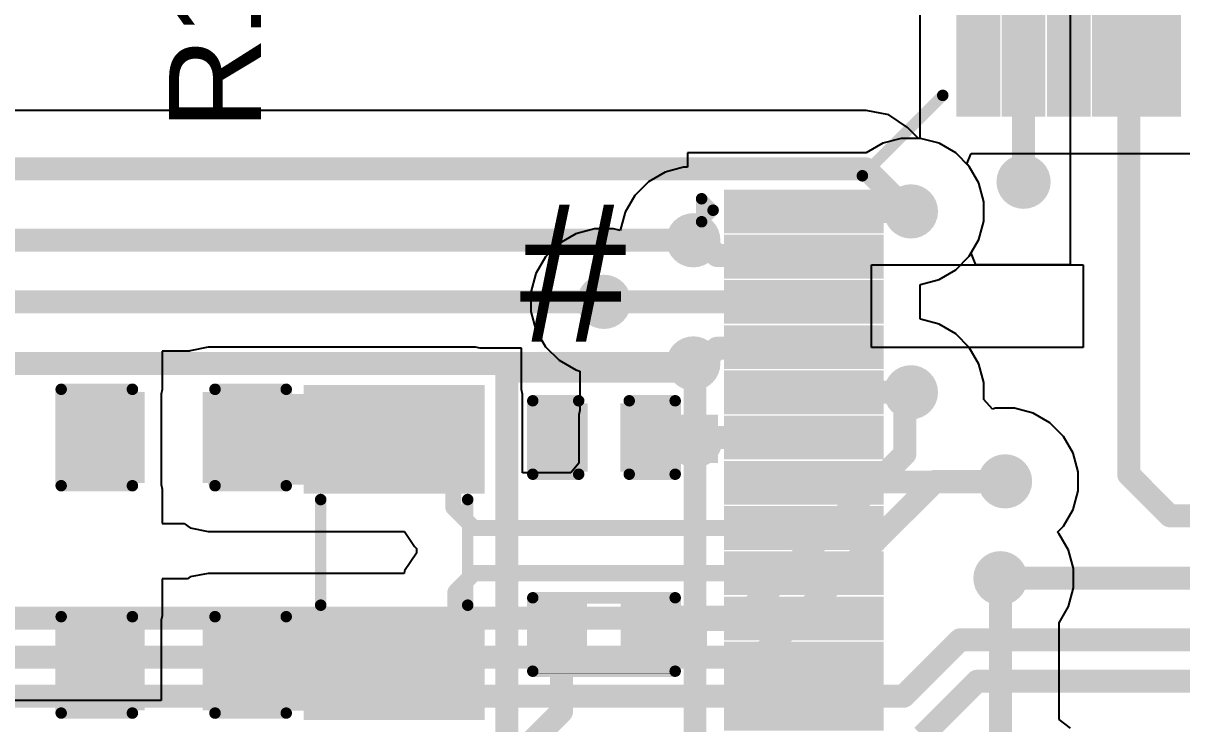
# Model space of a CAD drawing. Header units: millimetres. Extents: x -3 to 5437, y -3 to 5435.
# Drawn here: x 85.41 to 98.22, y 71.56 to 79.31 of the extents above; entities that cross this region are included whole.
import ezdxf

# ---------------------------------------------------------------- set-up
doc = ezdxf.new("R2010")
doc.units = ezdxf.units.MM
for name, color, linetype in [('BottomLayer', 5, 'Continuous'), ('TopLayer', 1, 'Continuous'), ('TopOverlay', 2, 'Continuous'), ('TopPaste', 8, 'Continuous'), ('TopSolder', 216, 'Continuous'), ('ViaHoleLayer', 16, 'Continuous')]:
    doc.layers.add(name, color=color, linetype=linetype)
doc.styles.add('Arial', font='', dxfattribs={"height": 0.2})
doc.styles.get('Arial').set_extended_font_data('Arial')

# ---------------------------------------------------------------- blocks, each defined once
blk = doc.blocks.new('C___0402_37')
at = {"layer": 'TopLayer'}
for points in [[(-0.699, -0.318), (-0.699, 0.318), (-0.241, 0.318), (-0.241, -0.318)], [(0.241, -0.318), (0.241, 0.318), (0.699, 0.318), (0.699, -0.318)]]:
    blk.add_hatch(color=1, dxfattribs=at).paths.add_polyline_path(points)
at = {"layer": 'TopPaste'}
for points in [[(-0.699, -0.318), (-0.699, 0.318), (-0.241, 0.318), (-0.241, -0.318)], [(0.241, -0.318), (0.241, 0.318), (0.699, 0.318), (0.699, -0.318)]]:
    blk.add_hatch(color=8, dxfattribs=at).paths.add_polyline_path(points)
at = {"layer": 'TopSolder'}
for points in [[(-0.758, -0.377), (-0.758, 0.377), (-0.181, 0.377), (-0.181, -0.377)], [(0.181, -0.377), (0.181, 0.377), (0.758, 0.377), (0.758, -0.377)]]:
    blk.add_hatch(color=216, dxfattribs=at).paths.add_polyline_path(points)
at = {"layer": 'TopOverlay', "const_width": 0.127}
for points in [[(-0.787, 0.406), (-0.787, -0.406)], [(-0.279, 0.406), (-0.787, 0.406)], [(0.787, 0.406), (0.279, 0.406)], [(0.787, 0.406), (0.787, -0.406)], [(-0.279, -0.406), (-0.787, -0.406)], [(0.787, -0.406), (0.279, -0.406)]]:
    blk.add_lwpolyline(points, dxfattribs=at)
at = {"layer": 'TopOverlay', "const_width": 0.0635}
for points in [[(-0.819, 0.406, 1), (-0.756, 0.406, 1)], [(-0.819, 0.406, 1), (-0.756, 0.406, 1)], [(-0.311, 0.406, 1), (-0.248, 0.406, 1)], [(0.248, 0.406, 1), (0.311, 0.406, 1)], [(0.756, 0.406, 1), (0.819, 0.406, 1)], [(0.756, 0.406, 1), (0.819, 0.406, 1)], [(-0.819, -0.406, 1), (-0.756, -0.406, 1)], [(-0.819, -0.406, 1), (-0.756, -0.406, 1)], [(-0.311, -0.406, 1), (-0.248, -0.406, 1)], [(0.248, -0.406, 1), (0.311, -0.406, 1)], [(0.756, -0.406, 1), (0.819, -0.406, 1)], [(0.756, -0.406, 1), (0.819, -0.406, 1)]]:
    blk.add_lwpolyline(points, format="xyb", close=True, dxfattribs=at)
blk = doc.blocks.new('LQFP_144_20_20__157')
at = {"layer": 'TopLayer'}
for points in [[(-8.89, 9.9), (-8.89, 11.46), (-8.61, 11.46), (-8.61, 9.9)], [(-8.39, 9.9), (-8.39, 11.46), (-8.11, 11.46), (-8.11, 9.9)], [(-7.89, 9.9), (-7.89, 11.46), (-7.61, 11.46), (-7.61, 9.9)], [(-7.39, 9.9), (-7.39, 11.46), (-7.11, 11.46), (-7.11, 9.9)], [(-6.89, 9.9), (-6.89, 11.46), (-6.61, 11.46), (-6.61, 9.9)], [(-11.46, 8.89), (-9.9, 8.89), (-9.9, 8.61), (-11.46, 8.61)], [(-11.46, 8.39), (-9.9, 8.39), (-9.9, 8.11), (-11.46, 8.11)], [(-11.46, 7.89), (-9.9, 7.89), (-9.9, 7.61), (-11.46, 7.61)], [(-11.46, 7.39), (-9.9, 7.39), (-9.9, 7.11), (-11.46, 7.11)], [(-11.46, 6.89), (-9.9, 6.89), (-9.9, 6.61), (-11.46, 6.61)], [(-11.46, 6.39), (-9.9, 6.39), (-9.9, 6.11), (-11.46, 6.11)], [(-11.46, 5.89), (-9.9, 5.89), (-9.9, 5.61), (-11.46, 5.61)], [(-11.46, 5.39), (-9.9, 5.39), (-9.9, 5.11), (-11.46, 5.11)], [(-11.46, 4.89), (-9.9, 4.89), (-9.9, 4.61), (-11.46, 4.61)], [(-11.46, 4.39), (-9.9, 4.39), (-9.9, 4.11), (-11.46, 4.11)], [(-11.46, 3.89), (-9.9, 3.89), (-9.9, 3.61), (-11.46, 3.61)], [(-11.46, 3.39), (-9.9, 3.39), (-9.9, 3.11), (-11.46, 3.11)]]:
    blk.add_hatch(color=1, dxfattribs=at).paths.add_polyline_path(points)
at = {"layer": 'TopPaste'}
for points in [[(-8.89, 9.9), (-8.89, 11.46), (-8.61, 11.46), (-8.61, 9.9)], [(-8.39, 9.9), (-8.39, 11.46), (-8.11, 11.46), (-8.11, 9.9)], [(-7.89, 9.9), (-7.89, 11.46), (-7.61, 11.46), (-7.61, 9.9)], [(-7.39, 9.9), (-7.39, 11.46), (-7.11, 11.46), (-7.11, 9.9)], [(-6.89, 9.9), (-6.89, 11.46), (-6.61, 11.46), (-6.61, 9.9)], [(-11.46, 8.89), (-9.9, 8.89), (-9.9, 8.61), (-11.46, 8.61)], [(-11.46, 8.39), (-9.9, 8.39), (-9.9, 8.11), (-11.46, 8.11)], [(-11.46, 7.89), (-9.9, 7.89), (-9.9, 7.61), (-11.46, 7.61)], [(-11.46, 7.39), (-9.9, 7.39), (-9.9, 7.11), (-11.46, 7.11)], [(-11.46, 6.89), (-9.9, 6.89), (-9.9, 6.61), (-11.46, 6.61)], [(-11.46, 6.39), (-9.9, 6.39), (-9.9, 6.11), (-11.46, 6.11)], [(-11.46, 5.89), (-9.9, 5.89), (-9.9, 5.61), (-11.46, 5.61)], [(-11.46, 5.39), (-9.9, 5.39), (-9.9, 5.11), (-11.46, 5.11)], [(-11.46, 4.89), (-9.9, 4.89), (-9.9, 4.61), (-11.46, 4.61)], [(-11.46, 4.39), (-9.9, 4.39), (-9.9, 4.11), (-11.46, 4.11)], [(-11.46, 3.89), (-9.9, 3.89), (-9.9, 3.61), (-11.46, 3.61)], [(-11.46, 3.39), (-9.9, 3.39), (-9.9, 3.11), (-11.46, 3.11)]]:
    blk.add_hatch(color=8, dxfattribs=at).paths.add_polyline_path(points)
at = {"layer": 'TopSolder'}
for points in [[(-8.992, 9.798), (-8.992, 11.562), (-8.508, 11.562), (-8.508, 9.798)], [(-8.492, 9.798), (-8.492, 11.562), (-8.008, 11.562), (-8.008, 9.798)], [(-7.992, 9.798), (-7.992, 11.562), (-7.508, 11.562), (-7.508, 9.798)], [(-7.492, 9.798), (-7.492, 11.562), (-7.008, 11.562), (-7.008, 9.798)], [(-6.992, 9.798), (-6.992, 11.562), (-6.508, 11.562), (-6.508, 9.798)], [(-11.562, 8.992), (-9.798, 8.992), (-9.798, 8.508), (-11.562, 8.508)], [(-11.562, 8.492), (-9.798, 8.492), (-9.798, 8.008), (-11.562, 8.008)], [(-11.562, 7.992), (-9.798, 7.992), (-9.798, 7.508), (-11.562, 7.508)], [(-11.562, 7.492), (-9.798, 7.492), (-9.798, 7.008), (-11.562, 7.008)], [(-11.562, 6.992), (-9.798, 6.992), (-9.798, 6.508), (-11.562, 6.508)], [(-11.562, 6.492), (-9.798, 6.492), (-9.798, 6.008), (-11.562, 6.008)], [(-11.562, 5.992), (-9.798, 5.992), (-9.798, 5.508), (-11.562, 5.508)], [(-11.562, 5.492), (-9.798, 5.492), (-9.798, 5.008), (-11.562, 5.008)], [(-11.562, 4.992), (-9.798, 4.992), (-9.798, 4.508), (-11.562, 4.508)], [(-11.562, 4.492), (-9.798, 4.492), (-9.798, 4.008), (-11.562, 4.008)], [(-11.562, 3.992), (-9.798, 3.992), (-9.798, 3.508), (-11.562, 3.508)], [(-11.562, 3.492), (-9.798, 3.492), (-9.798, 3.008), (-11.562, 3.008)]]:
    blk.add_hatch(color=216, dxfattribs=at).paths.add_polyline_path(points)
at = {"layer": 'TopOverlay', "const_width": 0.127}
for points in [[(-10.033, 9.144), (-9.144, 10.033)], [(-11.811, 8.89), (-11.684, 8.763)], [(-11.811, 8.636), (-11.811, 8.89)], [(-11.811, 8.636), (-11.684, 8.763)]]:
    blk.add_lwpolyline(points, dxfattribs=at)
at = {"layer": 'TopOverlay', "const_width": 0.0635}
for points in [[(-9.176, 10.033, 1), (-9.112, 10.033, 1)], [(-10.065, 9.144, 1), (-10.001, 9.144, 1)], [(-11.843, 8.89, 1), (-11.779, 8.89, 1)], [(-11.843, 8.89, 1), (-11.779, 8.89, 1)], [(-11.716, 8.763, 1), (-11.652, 8.763, 1)], [(-11.716, 8.763, 1), (-11.652, 8.763, 1)], [(-11.843, 8.636, 1), (-11.779, 8.636, 1)], [(-11.843, 8.636, 1), (-11.779, 8.636, 1)]]:
    blk.add_lwpolyline(points, format="xyb", close=True, dxfattribs=at)
blk = doc.blocks.new('R___0402_172')
at = {"layer": 'TopLayer'}
for points in [[(-0.699, -0.318), (-0.699, 0.318), (-0.241, 0.318), (-0.241, -0.318)], [(0.241, -0.318), (0.241, 0.318), (0.699, 0.318), (0.699, -0.318)]]:
    blk.add_hatch(color=1, dxfattribs=at).paths.add_polyline_path(points)
at = {"layer": 'TopPaste'}
for points in [[(-0.699, -0.318), (-0.699, 0.318), (-0.241, 0.318), (-0.241, -0.318)], [(0.241, -0.318), (0.241, 0.318), (0.699, 0.318), (0.699, -0.318)]]:
    blk.add_hatch(color=8, dxfattribs=at).paths.add_polyline_path(points)
at = {"layer": 'TopSolder'}
for points in [[(-0.754, -0.373), (-0.754, 0.373), (-0.186, 0.373), (-0.186, -0.373)], [(0.186, -0.373), (0.186, 0.373), (0.754, 0.373), (0.754, -0.373)]]:
    blk.add_hatch(color=216, dxfattribs=at).paths.add_polyline_path(points)
at = {"layer": 'TopOverlay'}
for points, const_width in [([(-0.787, 0.406), (0.787, 0.406)], 0.127), ([(-0.787, -0.406), (-0.787, 0.406)], 0.127), ([(0.787, -0.406), (0.787, 0.406)], 0.127), ([(-0.787, -0.406), (0.787, -0.406)], 0.127), ([(-0.813, -0.432), (0.813, -0.432)], 0.00323)]:
    blk.add_lwpolyline(points, dxfattribs=dict(at, const_width=const_width))
for points, const_width in [([(-0.819, 0.406, 1), (-0.756, 0.406, 1)], 0.0635), ([(-0.819, 0.406, 1), (-0.756, 0.406, 1)], 0.0635), ([(0.756, 0.406, 1), (0.819, 0.406, 1)], 0.0635), ([(0.756, 0.406, 1), (0.819, 0.406, 1)], 0.0635), ([(-0.819, -0.406, 1), (-0.756, -0.406, 1)], 0.0635), ([(-0.819, -0.406, 1), (-0.756, -0.406, 1)], 0.0635), ([(0.756, -0.406, 1), (0.819, -0.406, 1)], 0.0635), ([(0.756, -0.406, 1), (0.819, -0.406, 1)], 0.0635), ([(-0.814, -0.432, 1), (-0.812, -0.432, 1)], 0.00161), ([(0.812, -0.432, 1), (0.814, -0.432, 1)], 0.00161)]:
    blk.add_lwpolyline(points, format="xyb", close=True, dxfattribs=dict(at, const_width=const_width))
blk = doc.blocks.new('X321532768KGD2SI_282')
at = {"layer": 'TopLayer'}
for points in [[(-1.75, 0.9), (-0.75, 0.9), (-0.75, -0.9), (-1.75, -0.9)], [(0.75, 0.9), (1.75, 0.9), (1.75, -0.9), (0.75, -0.9)]]:
    blk.add_hatch(color=1, dxfattribs=at).paths.add_polyline_path(points)
at = {"layer": 'TopPaste'}
for points in [[(-1.75, 0.9), (-0.75, 0.9), (-0.75, -0.9), (-1.75, -0.9)], [(0.75, 0.9), (1.75, 0.9), (1.75, -0.9), (0.75, -0.9)]]:
    blk.add_hatch(color=8, dxfattribs=at).paths.add_polyline_path(points)
at = {"layer": 'TopSolder'}
for points in [[(-1.852, 1.002), (-0.648, 1.002), (-0.648, -1.002), (-1.852, -1.002)], [(0.648, 1.002), (1.852, 1.002), (1.852, -1.002), (0.648, -1.002)]]:
    blk.add_hatch(color=216, dxfattribs=at).paths.add_polyline_path(points)
at = {"layer": 'TopOverlay', "const_width": 0.127}
for points in [[(0.584, 0.813), (-0.584, 0.813)], [(0.584, -0.813), (-0.584, -0.813)]]:
    blk.add_lwpolyline(points, dxfattribs=at)
at = {"layer": 'TopOverlay', "const_width": 0.0635}
for points in [[(-0.616, 0.813, 1), (-0.552, 0.813, 1)], [(0.552, 0.813, 1), (0.616, 0.813, 1)], [(-0.616, -0.813, 1), (-0.552, -0.813, 1)], [(0.552, -0.813, 1), (0.616, -0.813, 1)]]:
    blk.add_lwpolyline(points, format="xyb", close=True, dxfattribs=at)
blk = doc.blocks.new('C__0603_349')
at = {"layer": 'TopLayer'}
for points in [[(-0.381, 0.445), (-0.381, -0.445), (-1.143, -0.445), (-1.143, 0.445)], [(1.143, 0.445), (1.143, -0.445), (0.381, -0.445), (0.381, 0.445)]]:
    blk.add_hatch(color=1, dxfattribs=at).paths.add_polyline_path(points)
at = {"layer": 'TopPaste'}
for points in [[(-0.381, 0.445), (-0.381, -0.445), (-1.143, -0.445), (-1.143, 0.445)], [(1.143, 0.445), (1.143, -0.445), (0.381, -0.445), (0.381, 0.445)]]:
    blk.add_hatch(color=8, dxfattribs=at).paths.add_polyline_path(points)
at = {"layer": 'TopSolder'}
for points in [[(-0.321, 0.504), (-0.321, -0.504), (-1.203, -0.504), (-1.203, 0.504)], [(1.203, 0.504), (1.203, -0.504), (0.321, -0.504), (0.321, 0.504)]]:
    blk.add_hatch(color=216, dxfattribs=at).paths.add_polyline_path(points)
at = {"layer": 'TopOverlay', "const_width": 0.127}
for points in [[(-1.245, -0.533), (-1.245, 0.533)], [(-1.245, 0.533), (-0.457, 0.533)], [(0.457, 0.533), (1.245, 0.533)], [(1.245, -0.533), (1.245, 0.533)], [(-1.245, -0.533), (-0.457, -0.533)], [(0.457, -0.533), (1.245, -0.533)]]:
    blk.add_lwpolyline(points, dxfattribs=at)
at = {"layer": 'TopOverlay', "const_width": 0.0635}
for points in [[(-1.276, 0.533, 1), (-1.213, 0.533, 1)], [(-1.276, 0.533, 1), (-1.213, 0.533, 1)], [(-0.489, 0.533, 1), (-0.425, 0.533, 1)], [(0.425, 0.533, 1), (0.489, 0.533, 1)], [(1.213, 0.533, 1), (1.276, 0.533, 1)], [(1.213, 0.533, 1), (1.276, 0.533, 1)], [(-1.276, -0.533, 1), (-1.213, -0.533, 1)], [(-1.276, -0.533, 1), (-1.213, -0.533, 1)], [(-0.489, -0.533, 1), (-0.425, -0.533, 1)], [(0.425, -0.533, 1), (0.489, -0.533, 1)], [(1.213, -0.533, 1), (1.276, -0.533, 1)], [(1.213, -0.533, 1), (1.276, -0.533, 1)]]:
    blk.add_lwpolyline(points, format="xyb", close=True, dxfattribs=at)
blk = doc.blocks.new('C__0603_475')
at = {"layer": 'TopLayer'}
for points in [[(-0.381, 0.445), (-0.381, -0.445), (-1.143, -0.445), (-1.143, 0.445)], [(1.143, 0.445), (1.143, -0.445), (0.381, -0.445), (0.381, 0.445)]]:
    blk.add_hatch(color=1, dxfattribs=at).paths.add_polyline_path(points)
at = {"layer": 'TopPaste'}
for points in [[(-0.381, 0.445), (-0.381, -0.445), (-1.143, -0.445), (-1.143, 0.445)], [(1.143, 0.445), (1.143, -0.445), (0.381, -0.445), (0.381, 0.445)]]:
    blk.add_hatch(color=8, dxfattribs=at).paths.add_polyline_path(points)
at = {"layer": 'TopSolder'}
for points in [[(-0.321, 0.504), (-0.321, -0.504), (-1.203, -0.504), (-1.203, 0.504)], [(1.203, 0.504), (1.203, -0.504), (0.321, -0.504), (0.321, 0.504)]]:
    blk.add_hatch(color=216, dxfattribs=at).paths.add_polyline_path(points)
at = {"layer": 'TopOverlay', "const_width": 0.127}
for points in [[(-1.245, 0.533), (-0.457, 0.533)], [(-1.245, -0.533), (-1.245, 0.533)], [(0.457, 0.533), (1.245, 0.533)], [(1.245, -0.533), (1.245, 0.533)], [(-1.245, -0.533), (-0.457, -0.533)], [(0.457, -0.533), (1.245, -0.533)]]:
    blk.add_lwpolyline(points, dxfattribs=at)
at = {"layer": 'TopOverlay', "const_width": 0.0635}
for points in [[(-1.276, 0.533, 1), (-1.213, 0.533, 1)], [(-1.276, 0.533, 1), (-1.213, 0.533, 1)], [(-0.489, 0.533, 1), (-0.425, 0.533, 1)], [(0.425, 0.533, 1), (0.489, 0.533, 1)], [(1.213, 0.533, 1), (1.276, 0.533, 1)], [(1.213, 0.533, 1), (1.276, 0.533, 1)], [(-1.276, -0.533, 1), (-1.213, -0.533, 1)], [(-1.276, -0.533, 1), (-1.213, -0.533, 1)], [(-0.489, -0.533, 1), (-0.425, -0.533, 1)], [(0.425, -0.533, 1), (0.489, -0.533, 1)], [(1.213, -0.533, 1), (1.276, -0.533, 1)], [(1.213, -0.533, 1), (1.276, -0.533, 1)]]:
    blk.add_lwpolyline(points, format="xyb", close=True, dxfattribs=at)

msp = doc.modelspace()

# ---------------------------------------------------------------- hatches: boundary and pattern name
at = {"layer": 'BottomLayer'}
h = msp.add_hatch(color=5, dxfattribs=at)
edge = h.paths.add_edge_path()
edge.add_arc((96.471, 77.557), 0.3, 0, 360)
h = msp.add_hatch(color=5, dxfattribs=at)
edge = h.paths.add_edge_path()
edge.add_arc((95.225, 77.229), 0.3, 0, 360)
h = msp.add_hatch(color=5, dxfattribs=at)
edge = h.paths.add_edge_path()
edge.add_arc((92.818, 76.91), 0.3, 0, 360)
h = msp.add_hatch(color=5, dxfattribs=at)
edge = h.paths.add_edge_path()
edge.add_arc((91.83, 76.229), 0.3, 0, 360)
h = msp.add_hatch(color=5, dxfattribs=at)
edge = h.paths.add_edge_path()
edge.add_arc((92.818, 75.548), 0.3, 0, 360)
h = msp.add_hatch(color=5, dxfattribs=at)
edge = h.paths.add_edge_path()
edge.add_arc((95.225, 75.229), 0.3, 0, 360)
h = msp.add_hatch(color=5, dxfattribs=at)
edge = h.paths.add_edge_path()
edge.add_arc((92.838, 74.695), 0.3, 0, 360)
h = msp.add_hatch(color=5, dxfattribs=at)
edge = h.paths.add_edge_path()
edge.add_arc((96.266, 74.244), 0.3, 0, 360)
h = msp.add_hatch(color=5, dxfattribs=at)
edge = h.paths.add_edge_path()
edge.add_arc((96.215, 73.173), 0.3, 0, 360)
at = {"layer": 'TopLayer'}
h = msp.add_hatch(color=1, dxfattribs=at)
edge = h.paths.add_edge_path()
edge.add_arc((96.471, 77.557), 0.3, 0, 360)
h = msp.add_hatch(color=1, dxfattribs=at)
edge = h.paths.add_edge_path()
edge.add_arc((95.225, 77.229), 0.3, 0, 360)
h = msp.add_hatch(color=1, dxfattribs=at)
edge = h.paths.add_edge_path()
edge.add_arc((92.818, 76.91), 0.3, 0, 360)
h = msp.add_hatch(color=1, dxfattribs=at)
edge = h.paths.add_edge_path()
edge.add_arc((91.83, 76.229), 0.3, 0, 360)
h = msp.add_hatch(color=1, dxfattribs=at)
edge = h.paths.add_edge_path()
edge.add_arc((92.818, 75.548), 0.3, 0, 360)
h = msp.add_hatch(color=1, dxfattribs=at)
edge = h.paths.add_edge_path()
edge.add_arc((95.225, 75.229), 0.3, 0, 360)
for points in [[(87.452, 74.209), (90.41, 74.209), (90.41, 75.209), (87.452, 75.209)], [(92.071, 74.447), (93.091, 74.447), (93.091, 74.981), (92.071, 74.981)], [(92.071, 72.209), (92.968, 72.209), (92.968, 72.869), (92.071, 72.869)], [(92.071, 72.589), (94.821, 72.589), (94.821, 72.869), (92.071, 72.869)], [(87.452, 71.709), (90.41, 71.709), (90.41, 72.709), (87.452, 72.709)]]:
    msp.add_hatch(color=1, dxfattribs=at).paths.add_polyline_path(points)
h = msp.add_hatch(color=1, dxfattribs=at)
edge = h.paths.add_edge_path()
edge.add_arc((92.838, 74.695), 0.3, 0, 360)
h = msp.add_hatch(color=1, dxfattribs=at)
edge = h.paths.add_edge_path()
edge.add_arc((96.266, 74.244), 0.3, 0, 360)
h = msp.add_hatch(color=1, dxfattribs=at)
edge = h.paths.add_edge_path()
edge.add_arc((96.215, 73.173), 0.3, 0, 360)
at = {"layer": 'ViaHoleLayer'}
h = msp.add_hatch(color=16, dxfattribs=at)
edge = h.paths.add_edge_path()
edge.add_arc((96.471, 77.557), 0.15, 0, 360)
h = msp.add_hatch(color=16, dxfattribs=at)
edge = h.paths.add_edge_path()
edge.add_arc((95.225, 77.229), 0.15, 0, 360)
h = msp.add_hatch(color=16, dxfattribs=at)
edge = h.paths.add_edge_path()
edge.add_arc((92.818, 76.91), 0.15, 0, 360)
h = msp.add_hatch(color=16, dxfattribs=at)
edge = h.paths.add_edge_path()
edge.add_arc((91.83, 76.229), 0.15, 0, 360)
h = msp.add_hatch(color=16, dxfattribs=at)
edge = h.paths.add_edge_path()
edge.add_arc((92.818, 75.548), 0.15, 0, 360)
h = msp.add_hatch(color=16, dxfattribs=at)
edge = h.paths.add_edge_path()
edge.add_arc((95.225, 75.229), 0.15, 0, 360)
h = msp.add_hatch(color=16, dxfattribs=at)
edge = h.paths.add_edge_path()
edge.add_arc((92.838, 74.695), 0.15, 0, 360)
h = msp.add_hatch(color=16, dxfattribs=at)
edge = h.paths.add_edge_path()
edge.add_arc((96.266, 74.244), 0.15, 0, 360)
h = msp.add_hatch(color=16, dxfattribs=at)
edge = h.paths.add_edge_path()
edge.add_arc((96.215, 73.173), 0.15, 0, 360)

# ---------------------------------------------------------------- linework, layer by layer
at = {"layer": 'BottomLayer'}
for p, q in [((96.986, 88.735), (96.986, 76.64)), ((94.731, 78.346), (84.861, 78.346)), ((94.979, 78.297), (94.731, 78.346)), ((95.189, 78.156), (94.979, 78.297)), ((95.308, 78.037), (95.189, 78.156)), ((95.331, 78.037), (95.308, 78.037)), ((95.536, 77.982), (95.331, 78.037)), ((95.721, 77.876), (95.536, 77.982)), ((95.871, 77.725), (95.721, 77.876)), ((95.978, 77.541), (95.871, 77.725)), ((96.033, 77.336), (95.978, 77.541)), ((96.033, 77.123), (96.033, 77.336)), ((95.978, 76.917), (96.033, 77.123)), ((95.891, 76.767), (95.978, 76.917)), ((95.943, 76.64), (95.891, 76.767)), ((94.79, 75.726), (94.79, 76.64)), ((94.79, 76.64), (97.13, 76.64)), ((96.986, 76.64), (95.943, 76.64)), ((97.13, 76.64), (97.13, 75.726)), ((97.13, 75.726), (94.79, 75.726))]:
    msp.add_line(p, q, dxfattribs=at)
at = {"layer": 'BottomLayer', "const_width": 0.254}
for points in [[(97.634, 74.319), (97.634, 88.735)], [(84.861, 77.699), (94.731, 77.699)], [(94.731, 77.699), (95.2, 77.229)], [(95.2, 77.229), (95.225, 77.229)], [(84.683, 76.91), (92.818, 76.91)], [(84.613, 76.229), (91.83, 76.229)], [(84.579, 75.548), (92.818, 75.548)], [(95.159, 75.164), (95.225, 75.229)], [(95.159, 74.548), (95.159, 75.164)], [(93.343, 72.731), (95.159, 74.548)], [(93.547, 72.3), (95.492, 74.244)], [(95.492, 74.244), (96.266, 74.244)], [(97.634, 74.319), (98.089, 73.863)], [(98.089, 73.863), (99.035, 73.863)], [(96.215, 73.173), (107.763, 73.173)], [(15.456, 72.731), (93.343, 72.731)], [(95.144, 71.868), (95.768, 72.492)], [(95.768, 72.492), (107.35, 72.492)], [(40.09, 72.3), (93.547, 72.3)], [(95.352, 71.429), (95.957, 72.034)], [(95.957, 72.034), (107.071, 72.034)], [(40.341, 71.868), (95.144, 71.868)]]:
    msp.add_lwpolyline(points, dxfattribs=at)
at = {"layer": 'BottomLayer', "const_width": 0.127}
for points in [[(94.667, 77.699, 1), (94.794, 77.699, 1)], [(94.667, 77.699, 1), (94.794, 77.699, 1)], [(95.137, 77.229, 1), (95.264, 77.229, 1)], [(95.137, 77.229, 1), (95.264, 77.229, 1)], [(95.161, 77.229, 1), (95.288, 77.229, 1)], [(92.754, 76.91, 1), (92.881, 76.91, 1)], [(91.767, 76.229, 1), (91.894, 76.229, 1)], [(92.754, 75.548, 1), (92.881, 75.548, 1)], [(95.161, 75.229, 1), (95.288, 75.229, 1)], [(95.096, 75.164, 1), (95.223, 75.164, 1)], [(95.096, 75.164, 1), (95.223, 75.164, 1)], [(95.096, 74.548, 1), (95.223, 74.548, 1)], [(95.096, 74.548, 1), (95.223, 74.548, 1)], [(95.428, 74.244, 1), (95.555, 74.244, 1)], [(95.428, 74.244, 1), (95.555, 74.244, 1)], [(96.203, 74.244, 1), (96.329, 74.244, 1)], [(97.57, 74.319, 1), (97.697, 74.319, 1)], [(97.57, 74.319, 1), (97.697, 74.319, 1)], [(98.026, 73.863, 1), (98.153, 73.863, 1)], [(98.026, 73.863, 1), (98.153, 73.863, 1)], [(96.152, 73.173, 1), (96.279, 73.173, 1)], [(93.279, 72.731, 1), (93.406, 72.731, 1)], [(93.279, 72.731, 1), (93.406, 72.731, 1)], [(95.705, 72.492, 1), (95.832, 72.492, 1)], [(95.705, 72.492, 1), (95.832, 72.492, 1)], [(93.484, 72.3, 1), (93.611, 72.3, 1)], [(93.484, 72.3, 1), (93.611, 72.3, 1)], [(95.894, 72.034, 1), (96.021, 72.034, 1)], [(95.894, 72.034, 1), (96.021, 72.034, 1)], [(95.081, 71.868, 1), (95.208, 71.868, 1)], [(95.081, 71.868, 1), (95.208, 71.868, 1)]]:
    msp.add_lwpolyline(points, format="xyb", close=True, dxfattribs=at)
at = {"layer": 'TopLayer'}
for p, q in [((95.323, 79.869), (95.323, 78.037)), ((94.913, 77.982), (94.731, 77.877)), ((95.118, 78.037), (94.913, 77.982)), ((95.323, 78.037), (95.118, 78.037)), ((94.731, 77.877), (92.753, 77.877)), ((92.753, 77.877), (92.753, 77.718)), ((95.843, 77.754), (95.891, 77.871)), ((95.891, 77.871), (98.821, 77.871)), ((92.506, 77.663), (92.322, 77.557)), ((92.711, 77.718), (92.506, 77.663)), ((92.753, 77.718), (92.711, 77.718)), ((95.871, 77.725), (95.843, 77.754)), ((95.978, 77.541), (95.871, 77.725)), ((92.322, 77.557), (92.171, 77.406)), ((96.033, 77.336), (95.978, 77.541)), ((92.171, 77.406), (92.065, 77.222)), ((96.033, 77.123), (96.033, 77.336)), ((92.065, 77.222), (92.01, 77.018)), ((91.724, 77.037), (91.518, 76.982)), ((91.936, 77.037), (91.724, 77.037)), ((92.01, 77.018), (91.936, 77.037)), ((95.978, 76.917), (96.033, 77.123)), ((91.518, 76.982), (91.334, 76.876)), ((95.871, 76.733), (95.978, 76.917)), ((91.334, 76.876), (91.183, 76.725)), ((91.183, 76.725), (91.077, 76.541)), ((95.721, 76.583), (95.871, 76.733)), ((91.077, 76.541), (91.022, 76.336)), ((95.536, 76.476), (95.721, 76.583)), ((95.329, 76.037), (95.329, 76.421)), ((95.329, 76.421), (95.331, 76.421)), ((95.331, 76.421), (95.536, 76.476)), ((91.022, 76.336), (91.022, 76.123)), ((91.022, 76.123), (91.077, 75.917)), ((95.331, 76.037), (95.329, 76.037)), ((95.536, 75.982), (95.331, 76.037)), ((91.077, 75.917), (91.183, 75.733)), ((95.721, 75.876), (95.536, 75.982)), ((95.871, 75.725), (95.721, 75.876)), ((87.245, 75.682), (86.944, 75.682)), ((86.944, 75.682), (86.944, 75.259)), ((87.254, 75.688), (87.245, 75.682)), ((87.452, 75.727), (87.254, 75.688)), ((90.41, 75.727), (87.452, 75.727)), ((90.46, 75.717), (90.41, 75.727)), ((90.918, 75.717), (90.46, 75.717)), ((90.918, 75.259), (90.918, 75.717)), ((91.183, 75.733), (91.334, 75.583)), ((95.978, 75.541), (95.871, 75.725)), ((91.334, 75.583), (91.518, 75.476)), ((96.033, 75.336), (95.978, 75.541)), ((91.518, 75.476), (91.563, 75.464)), ((91.563, 75.464), (91.563, 75.031)), ((86.944, 75.259), (86.934, 75.209)), ((90.928, 75.209), (90.918, 75.259)), ((96.033, 75.15), (96.033, 75.336)), ((86.934, 75.209), (86.934, 74.209)), ((90.928, 74.338), (90.928, 75.209)), ((96.127, 75.043), (96.033, 75.15)), ((91.563, 75.031), (91.553, 74.981)), ((91.553, 74.981), (91.553, 74.447)), ((96.16, 75.052), (96.127, 75.043)), ((96.372, 75.052), (96.16, 75.052)), ((96.578, 74.997), (96.372, 75.052)), ((96.762, 74.891), (96.578, 74.997)), ((96.913, 74.74), (96.762, 74.891)), ((97.019, 74.556), (96.913, 74.74)), ((97.074, 74.351), (97.019, 74.556)), ((91.462, 74.338), (90.928, 74.338)), ((91.553, 74.447), (91.462, 74.338)), ((97.074, 74.138), (97.074, 74.351)), ((86.934, 74.209), (86.944, 74.159)), ((86.944, 74.159), (86.944, 73.777)), ((97.019, 73.932), (97.074, 74.138)), ((96.913, 73.748), (97.019, 73.932)), ((86.944, 73.777), (87.185, 73.777)), ((87.185, 73.777), (87.254, 73.731)), ((87.254, 73.731), (87.452, 73.691)), ((87.452, 73.691), (89.622, 73.691)), ((89.622, 73.691), (89.734, 73.524)), ((96.847, 73.683), (96.913, 73.748)), ((96.862, 73.669), (96.847, 73.683)), ((96.968, 73.484), (96.862, 73.669)), ((89.757, 73.452), (89.625, 73.255)), ((89.734, 73.524), (89.757, 73.501)), ((89.757, 73.501), (89.757, 73.452)), ((97.023, 73.279), (96.968, 73.484)), ((87.254, 73.188), (87.223, 73.167)), ((87.452, 73.227), (87.254, 73.188)), ((89.619, 73.227), (87.452, 73.227)), ((89.625, 73.255), (89.619, 73.227)), ((97.023, 73.066), (97.023, 73.279)), ((87.223, 73.167), (86.944, 73.167)), ((86.944, 73.167), (86.944, 72.759)), ((96.968, 72.861), (97.023, 73.066)), ((96.863, 72.678), (96.968, 72.861)), ((86.944, 72.759), (86.934, 72.709)), ((86.934, 72.709), (86.934, 71.822)), ((96.863, 71.612), (96.863, 72.678)), ((86.934, 71.822), (72.323, 71.822)), ((96.99, 71.515), (96.863, 71.612))]:
    msp.add_line(p, q, dxfattribs=at)
for points, const_width in [([(97.971, 79.159), (97.971, 82.653)], 0.254), ([(97.471, 79.159), (97.471, 82.436)], 0.254), ([(96.971, 79.159), (96.971, 82.242)], 0.254), ([(95.971, 79.159), (95.971, 80.363)], 0.254), ([(96.471, 77.557), (96.471, 79.159)], 0.254), ([(94.041, 77.229), (95.225, 77.229)], 0.254), ([(92.818, 76.91), (92.911, 76.91)], 0.254), ([(92.911, 76.91), (93.079, 76.742)], 0.254), ([(93.079, 76.742), (94.028, 76.742)], 0.254), ([(94.028, 76.742), (94.041, 76.729)], 0.254), ([(91.83, 76.229), (94.041, 76.229)], 0.254), ([(92.911, 75.548), (93.079, 75.716)], 0.254), ([(93.079, 75.716), (94.028, 75.716)], 0.254), ([(94.028, 75.716), (94.041, 75.729)], 0.254), ([(92.818, 75.548), (92.911, 75.548)], 0.254), ([(94.041, 75.229), (95.225, 75.229)], 0.254), ([(92.838, 74.695), (92.873, 74.729)], 0.254), ([(92.873, 74.729), (94.041, 74.729)], 0.254), ([(94.028, 74.716), (94.041, 74.729)], 0.254), ([(88.931, 74.709), (89.753, 74.709)], 0.178), ([(89.51, 74.709), (89.91, 74.709)], 0.178), ([(89.753, 74.709), (90.164, 74.298)], 0.178), ([(90.164, 73.954), (90.164, 74.298)], 0.178), ([(94.041, 74.229), (94.048, 74.237)], 0.254), ([(94.048, 74.237), (96.259, 74.237)], 0.254), ([(96.259, 74.237), (96.266, 74.244)], 0.254), ([(90.164, 73.954), (90.389, 73.729)], 0.178), ([(90.389, 73.729), (94.041, 73.729)], 0.178), ([(90.187, 73.022), (90.394, 73.229)], 0.178), ([(90.394, 73.229), (94.041, 73.229)], 0.178), ([(96.215, 71.419), (96.215, 73.173)], 0.254), ([(90.187, 72.62), (90.187, 73.022)], 0.178), ([(89.776, 72.209), (90.187, 72.62)], 0.178), ([(91.36, 71.698), (91.36, 72.551)], 0.254), ([(89.51, 72.209), (89.91, 72.209)], 0.178), ([(89.524, 72.209), (89.776, 72.209)], 0.178), ([(90.836, 71.174), (91.36, 71.698)], 0.254)]:
    msp.add_lwpolyline(points, dxfattribs=dict(at, const_width=const_width))
for points, const_width in [([(95.907, 79.159, 1), (96.034, 79.159, 1)], 0.127), ([(96.407, 79.159, 1), (96.534, 79.159, 1)], 0.127), ([(96.907, 79.159, 1), (97.034, 79.159, 1)], 0.127), ([(97.407, 79.159, 1), (97.534, 79.159, 1)], 0.127), ([(97.907, 79.159, 1), (98.034, 79.159, 1)], 0.127), ([(96.407, 77.557, 1), (96.534, 77.557, 1)], 0.127), ([(93.977, 77.229, 1), (94.104, 77.229, 1)], 0.127), ([(95.161, 77.229, 1), (95.288, 77.229, 1)], 0.127), ([(92.754, 76.91, 1), (92.881, 76.91, 1)], 0.127), ([(92.848, 76.91, 1), (92.975, 76.91, 1)], 0.127), ([(92.848, 76.91, 1), (92.975, 76.91, 1)], 0.127), ([(93.016, 76.742, 1), (93.143, 76.742, 1)], 0.127), ([(93.016, 76.742, 1), (93.143, 76.742, 1)], 0.127), ([(93.964, 76.742, 1), (94.091, 76.742, 1)], 0.127), ([(93.964, 76.742, 1), (94.091, 76.742, 1)], 0.127), ([(93.977, 76.729, 1), (94.104, 76.729, 1)], 0.127), ([(91.767, 76.229, 1), (91.894, 76.229, 1)], 0.127), ([(93.977, 76.229, 1), (94.104, 76.229, 1)], 0.127), ([(93.016, 75.716, 1), (93.143, 75.716, 1)], 0.127), ([(93.016, 75.716, 1), (93.143, 75.716, 1)], 0.127), ([(93.964, 75.716, 1), (94.091, 75.716, 1)], 0.127), ([(93.964, 75.716, 1), (94.091, 75.716, 1)], 0.127), ([(93.977, 75.729, 1), (94.104, 75.729, 1)], 0.127), ([(92.754, 75.548, 1), (92.881, 75.548, 1)], 0.127), ([(92.848, 75.548, 1), (92.975, 75.548, 1)], 0.127), ([(92.848, 75.548, 1), (92.975, 75.548, 1)], 0.127), ([(93.977, 75.229, 1), (94.104, 75.229, 1)], 0.127), ([(95.161, 75.229, 1), (95.288, 75.229, 1)], 0.127), ([(92.809, 74.729, 1), (92.936, 74.729, 1)], 0.127), ([(92.809, 74.729, 1), (92.936, 74.729, 1)], 0.127), ([(93.964, 74.716, 1), (94.091, 74.716, 1)], 0.127), ([(93.977, 74.729, 1), (94.104, 74.729, 1)], 0.127), ([(93.977, 74.729, 1), (94.104, 74.729, 1)], 0.127), ([(88.886, 74.709, 1), (88.975, 74.709, 1)], 0.0889), ([(89.465, 74.709, 1), (89.554, 74.709, 1)], 0.0889), ([(89.709, 74.709, 1), (89.797, 74.709, 1)], 0.0889), ([(89.709, 74.709, 1), (89.797, 74.709, 1)], 0.0889), ([(89.865, 74.709, 1), (89.954, 74.709, 1)], 0.0889), ([(92.775, 74.695, 1), (92.902, 74.695, 1)], 0.127), ([(90.12, 74.298, 1), (90.209, 74.298, 1)], 0.0889), ([(90.12, 74.298, 1), (90.209, 74.298, 1)], 0.0889), ([(93.977, 74.229, 1), (94.104, 74.229, 1)], 0.127), ([(93.985, 74.237, 1), (94.112, 74.237, 1)], 0.127), ([(93.985, 74.237, 1), (94.112, 74.237, 1)], 0.127), ([(96.195, 74.237, 1), (96.322, 74.237, 1)], 0.127), ([(96.195, 74.237, 1), (96.322, 74.237, 1)], 0.127), ([(96.203, 74.244, 1), (96.329, 74.244, 1)], 0.127), ([(90.12, 73.954, 1), (90.209, 73.954, 1)], 0.0889), ([(90.12, 73.954, 1), (90.209, 73.954, 1)], 0.0889), ([(90.344, 73.729, 1), (90.433, 73.729, 1)], 0.0889), ([(90.344, 73.729, 1), (90.433, 73.729, 1)], 0.0889), ([(93.996, 73.729, 1), (94.085, 73.729, 1)], 0.0889), ([(90.35, 73.229, 1), (90.439, 73.229, 1)], 0.0889), ([(90.35, 73.229, 1), (90.439, 73.229, 1)], 0.0889), ([(93.996, 73.229, 1), (94.085, 73.229, 1)], 0.0889), ([(96.152, 73.173, 1), (96.279, 73.173, 1)], 0.127), ([(90.143, 73.022, 1), (90.231, 73.022, 1)], 0.0889), ([(90.143, 73.022, 1), (90.231, 73.022, 1)], 0.0889), ([(90.143, 72.62, 1), (90.231, 72.62, 1)], 0.0889), ([(90.143, 72.62, 1), (90.231, 72.62, 1)], 0.0889), ([(91.297, 72.551, 1), (91.424, 72.551, 1)], 0.127), ([(89.465, 72.209, 1), (89.554, 72.209, 1)], 0.0889), ([(89.48, 72.209, 1), (89.569, 72.209, 1)], 0.0889), ([(89.731, 72.209, 1), (89.82, 72.209, 1)], 0.0889), ([(89.731, 72.209, 1), (89.82, 72.209, 1)], 0.0889), ([(89.865, 72.209, 1), (89.954, 72.209, 1)], 0.0889), ([(91.297, 71.698, 1), (91.424, 71.698, 1)], 0.127), ([(91.297, 71.698, 1), (91.424, 71.698, 1)], 0.127)]:
    msp.add_lwpolyline(points, format="xyb", close=True, dxfattribs=dict(at, const_width=const_width))
at = {"layer": 'TopOverlay', "const_width": 0.254}
for points in [[(90.754, 75.463), (92.837, 75.463)], [(90.754, 68.546), (90.754, 75.463)], [(92.837, 68.546), (92.837, 75.463)]]:
    msp.add_lwpolyline(points, dxfattribs=at)
at = {"layer": 'TopOverlay', "const_width": 0.127}
for points in [[(90.691, 75.463, 1), (90.818, 75.463, 1)], [(90.691, 75.463, 1), (90.818, 75.463, 1)], [(92.774, 75.463, 1), (92.901, 75.463, 1)], [(92.774, 75.463, 1), (92.901, 75.463, 1)]]:
    msp.add_lwpolyline(points, format="xyb", close=True, dxfattribs=at)

# ---------------------------------------------------------------- block references
for name, p in [('LQFP_144_20_20__157', (104.721, 68.479)), ('C__0603_475', (87.071, 74.729)), ('R___0402_172', (91.83, 72.551)), ('C__0603_349', (87.071, 72.215))]:
    msp.add_blockref(name, p)
for name, p, rotation in [('X321532768KGD2SI_282', (89.51, 73.459), 270), ('C___0402_37', (91.83, 74.729), 180)]:
    msp.add_blockref(name, p, dxfattribs=dict(rotation=rotation))

# ---------------------------------------------------------------- texts
at = {"layer": 'TopOverlay', "style": 'Arial'}
msp.add_text('R146', height=1.016, rotation=90, dxfattribs=at).set_placement((88.036, 78.131))
msp.add_text('#', height=1.524, dxfattribs=at).set_placement((90.897, 75.788))

doc.saveas('drawing.dxf')
